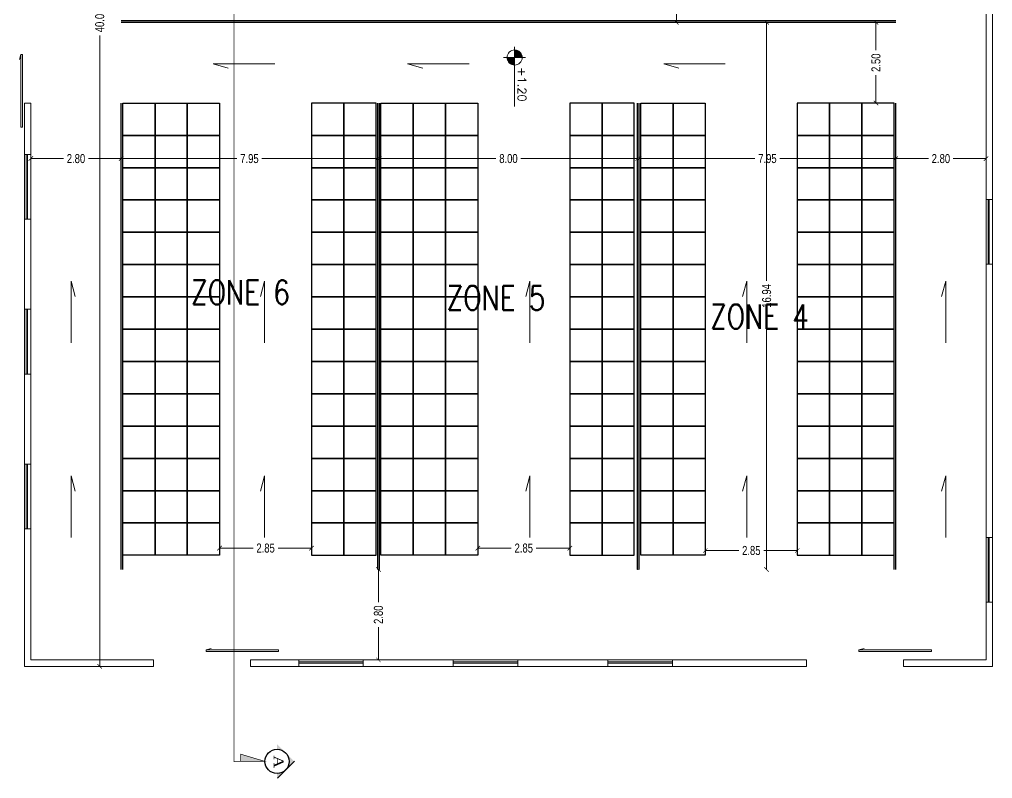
# Model space of a CAD drawing. Header units: millimetres. Extents: x -401 to 2889, y -234 to 146.
# Drawn here: x -81.45 to -51.3, y -66.48 to -42.98 of the extents above; entities that cross this region are included whole.
import ezdxf

# ---------------------------------------------------------------- set-up
doc = ezdxf.new("R2010")
doc.units = ezdxf.units.MM
doc.header["$LTSCALE"] = 3
doc.header["$MEASUREMENT"] = 0
for name, pattern in [('AXES2', [1.125, 0.75, -0.125, 0.125, -0.125]), ('CENTER', [50.8, 31.75, -6.35, 6.35, -6.35]), ('CONTINU', [0])]:
    doc.linetypes.add(name, pattern=pattern)
doc.layers.get('0').update_dxf_attribs({"color": 3, "lineweight": 9})
for name, color, linetype in [('AJEC LOGO', 4, 'Continuous'), ('ARCH_SUBTITLE TEXT', 10, 'Continuous'), ('Layer7', 8, 'Continuous')]:
    doc.layers.add(name, color=color, linetype=linetype)
for name, color, linetype, lineweight in [('DIM-IN', 1, 'Continuous', 0), ('Drw - Arch - brick (0.20)', 7, 'CONTINU', 20), ('Drw - Arch - Dimension', 1, 'CONTINU', 0), ('Drw - Arch - Window (0.05)', 4, 'CONTINU', 5), ('Drw - Dimension', 1, 'CONTINU', 0), ('Drw - Fram', 2, 'Continuous', 25), ('hatch 2', 251, 'Continuous', 0), ('LEVELS', 7, 'Continuous', 5), ('text', 7, 'Continuous', 0)]:
    doc.layers.add(name, color=color, linetype=linetype, lineweight=lineweight)
doc.styles.add('drwazah arabic', font='ARIALUNI.TTF', dxfattribs={"width": 0.75})
doc.styles.add('ROMANS', font='romans', dxfattribs={"width": 0.8})
doc.styles.add('SC 50', font='romans.shx', dxfattribs={"width": 0.9})
doc.styles.get("Standard").update_dxf_attribs({"font": 'simplex.shx', "width": 0.8})
doc.dimstyles.new('Arch A-D 1-200m', dxfattribs={"dimscale": 2, "dimtxt": 0.14, "dimasz": 0.07, "dimexe": 0, "dimexo": 0, "dimgap": 0.05, "dimtad": 0, "dimzin": 1, "dimdsep": 46, "dimtxsty": 'drwazah arabic', "dimblk": 'ARCHTICK', "dimcen": 0, "dimse1": 1, "dimse2": 1, "dimclrd": 9, "dimclre": 9, "dimclrt": 6, "dimaunit": 2, "dimazin": 0, "dimtfac": 1, "dimtmove": 0, "dimatfit": 0, "dimldrblk": 'ARCHTICK', "dimfxl": 0.18, "dimtolj": 1, "dimtzin": 0, "dimlwd": 9, "dimlwe": 9, "dimarcsym": 2})

# ---------------------------------------------------------------- blocks, each defined once
blk = doc.blocks.new('_ArchTick')
at = {"color": 0, "linetype": 'ByBlock', "const_width": 0.15}
blk.add_lwpolyline([(-0.5, -0.5), (0.5, 0.5)], dxfattribs=at)
blk = doc.blocks.new('*D227')
at = {"layer": 'Defpoints', "color": 0, "transparency": 16777216}
for p in [(-77.878, -23.012), (-78.959, -63.012), (-77.878, -63.012)]:
    blk.add_point(p, dxfattribs=at)
at = {"layer": 'Drw - Dimension', "color": 9, "linetype": 'ByBlock', "lineweight": 9, "transparency": 16777216}
for p, q in [((-78.959, -23.012), (-78.959, -42.545)), ((-78.959, -63.012), (-78.959, -43.479))]:
    blk.add_line(p, q, dxfattribs=at)
at = {"layer": 'Drw - Dimension', "color": 9, "lineweight": 9, "transparency": 16777216, "xscale": 0.14, "yscale": 0.14, "zscale": 0.14}
for p, rotation in [((-78.959, -23.012), 90), ((-78.959, -63.012), 270)]:
    blk.add_blockref('_ArchTick', p, dxfattribs=dict(at, rotation=rotation))
at = {"layer": 'Drw - Dimension', "color": 6, "transparency": 16777216, "insert": (-78.959, -43.012), "char_height": 0.28, "attachment_point": 5, "rotation": 90, "style": 'drwazah arabic'}
blk.add_mtext('\\A1;40.00', dxfattribs=at)
blk = doc.blocks.new('*D240')
at = {"layer": 'Defpoints', "color": 0, "transparency": 16777216}
for p in [(-61.092, -36.375), (-60.43, -36.375), (-60.461, -43.072)]:
    blk.add_point(p, dxfattribs=at)
at = {"layer": 'Drw - Dimension', "color": 9, "linetype": 'ByBlock', "lineweight": 9, "transparency": 16777216}
for p, q in [((-61.092, -36.375), (-61.092, -39.338)), ((-61.092, -43.072), (-61.092, -40.109))]:
    blk.add_line(p, q, dxfattribs=at)
at = {"layer": 'Drw - Dimension', "color": 9, "lineweight": 9, "transparency": 16777216, "xscale": 0.14, "yscale": 0.14, "zscale": 0.14}
for p, rotation in [((-61.092, -36.375), 90), ((-61.092, -43.072), 270)]:
    blk.add_blockref('_ArchTick', p, dxfattribs=dict(at, rotation=rotation))
at = {"layer": 'Drw - Dimension', "color": 6, "transparency": 16777216, "insert": (-61.092, -39.723), "char_height": 0.28, "attachment_point": 5, "rotation": 90, "style": 'drwazah arabic'}
blk.add_mtext('\\A1;6.70', dxfattribs=at)
blk = doc.blocks.new('*D231')
at = {"layer": 'Defpoints', "color": 0, "transparency": 16777216}
for p in [(-78.295, -44.781), (-81.095, -45.728), (-78.295, -47.291)]:
    blk.add_point(p, dxfattribs=at)
at = {"layer": 'DIM-IN', "color": 9, "linetype": 'ByBlock', "lineweight": 9, "transparency": 16777216}
for p, q in [((-81.095, -47.291), (-80.081, -47.291)), ((-78.295, -47.291), (-79.31, -47.291))]:
    blk.add_line(p, q, dxfattribs=at)
at = {"layer": 'DIM-IN', "color": 9, "lineweight": 9, "transparency": 16777216, "xscale": 0.14, "yscale": 0.14, "zscale": 0.14, "rotation": 180}
blk.add_blockref('_ArchTick', (-81.095, -47.291), dxfattribs=at)
at = {"layer": 'DIM-IN', "color": 9, "lineweight": 9, "transparency": 16777216, "xscale": 0.14, "yscale": 0.14, "zscale": 0.14}
blk.add_blockref('_ArchTick', (-78.295, -47.291), dxfattribs=at)
at = {"layer": 'DIM-IN', "color": 6, "transparency": 16777216, "insert": (-79.695, -47.291), "char_height": 0.28, "attachment_point": 5, "style": 'drwazah arabic'}
blk.add_mtext('\\A1;2.80', dxfattribs=at)
blk = doc.blocks.new('*D247')
at = {"layer": 'Defpoints', "color": 0, "transparency": 16777216}
for p in [(-70.295, -60.012), (-70.324, -62.812), (-70.295, -62.812)]:
    blk.add_point(p, dxfattribs=at)
at = {"layer": 'DIM-IN', "color": 9, "linetype": 'ByBlock', "lineweight": 9, "transparency": 16777216}
for p, q in [((-70.324, -60.012), (-70.324, -61.026)), ((-70.324, -62.812), (-70.324, -61.797))]:
    blk.add_line(p, q, dxfattribs=at)
at = {"layer": 'DIM-IN', "color": 9, "lineweight": 9, "transparency": 16777216, "xscale": 0.14, "yscale": 0.14, "zscale": 0.14}
for p, rotation in [((-70.324, -60.012), 90), ((-70.324, -62.812), 270)]:
    blk.add_blockref('_ArchTick', p, dxfattribs=dict(at, rotation=rotation))
at = {"layer": 'DIM-IN', "color": 6, "transparency": 16777216, "insert": (-70.324, -61.412), "char_height": 0.28, "attachment_point": 5, "rotation": 90, "style": 'drwazah arabic'}
blk.add_mtext('\\A1;2.80', dxfattribs=at)
blk = doc.blocks.new('*D232')
at = {"layer": 'Defpoints', "color": 0, "transparency": 16777216}
for p in [(-78.295, -45.502), (-70.345, -45.502), (-70.345, -47.291)]:
    blk.add_point(p, dxfattribs=at)
at = {"layer": 'DIM-IN', "color": 9, "linetype": 'ByBlock', "lineweight": 9, "transparency": 16777216}
for p, q in [((-78.295, -47.291), (-74.706, -47.291)), ((-70.345, -47.291), (-73.935, -47.291))]:
    blk.add_line(p, q, dxfattribs=at)
at = {"layer": 'DIM-IN', "color": 9, "lineweight": 9, "transparency": 16777216, "xscale": 0.14, "yscale": 0.14, "zscale": 0.14, "rotation": 180}
blk.add_blockref('_ArchTick', (-78.295, -47.291), dxfattribs=at)
at = {"layer": 'DIM-IN', "color": 9, "lineweight": 9, "transparency": 16777216, "xscale": 0.14, "yscale": 0.14, "zscale": 0.14}
blk.add_blockref('_ArchTick', (-70.345, -47.291), dxfattribs=at)
at = {"layer": 'DIM-IN', "color": 6, "transparency": 16777216, "insert": (-74.32, -47.291), "char_height": 0.28, "attachment_point": 5, "style": 'drwazah arabic'}
blk.add_mtext('\\A1;7.95', dxfattribs=at)
blk = doc.blocks.new('*D233')
at = {"layer": 'Defpoints', "color": 0, "transparency": 16777216}
for p in [(-70.295, -45.502), (-62.295, -45.502), (-62.295, -47.291)]:
    blk.add_point(p, dxfattribs=at)
at = {"layer": 'DIM-IN', "color": 9, "linetype": 'ByBlock', "lineweight": 9, "transparency": 16777216}
for p, q in [((-70.295, -47.291), (-66.681, -47.291)), ((-62.295, -47.291), (-65.91, -47.291))]:
    blk.add_line(p, q, dxfattribs=at)
at = {"layer": 'DIM-IN', "color": 9, "lineweight": 9, "transparency": 16777216, "xscale": 0.14, "yscale": 0.14, "zscale": 0.14, "rotation": 180}
blk.add_blockref('_ArchTick', (-70.295, -47.291), dxfattribs=at)
at = {"layer": 'DIM-IN', "color": 9, "lineweight": 9, "transparency": 16777216, "xscale": 0.14, "yscale": 0.14, "zscale": 0.14}
blk.add_blockref('_ArchTick', (-62.295, -47.291), dxfattribs=at)
at = {"layer": 'DIM-IN', "color": 6, "transparency": 16777216, "insert": (-66.295, -47.291), "char_height": 0.28, "attachment_point": 5, "style": 'drwazah arabic'}
blk.add_mtext('\\A1;8.00', dxfattribs=at)
blk = doc.blocks.new('*D234')
at = {"layer": 'Defpoints', "color": 0, "transparency": 16777216}
for p in [(-62.245, -45.502), (-54.295, -45.502), (-54.295, -47.291)]:
    blk.add_point(p, dxfattribs=at)
at = {"layer": 'DIM-IN', "color": 9, "linetype": 'ByBlock', "lineweight": 9, "transparency": 16777216}
for p, q in [((-62.245, -47.291), (-58.656, -47.291)), ((-54.295, -47.291), (-57.885, -47.291))]:
    blk.add_line(p, q, dxfattribs=at)
at = {"layer": 'DIM-IN', "color": 9, "lineweight": 9, "transparency": 16777216, "xscale": 0.14, "yscale": 0.14, "zscale": 0.14, "rotation": 180}
blk.add_blockref('_ArchTick', (-62.245, -47.291), dxfattribs=at)
at = {"layer": 'DIM-IN', "color": 9, "lineweight": 9, "transparency": 16777216, "xscale": 0.14, "yscale": 0.14, "zscale": 0.14}
blk.add_blockref('_ArchTick', (-54.295, -47.291), dxfattribs=at)
at = {"layer": 'DIM-IN', "color": 6, "transparency": 16777216, "insert": (-58.27, -47.291), "char_height": 0.28, "attachment_point": 5, "style": 'drwazah arabic'}
blk.add_mtext('\\A1;7.95', dxfattribs=at)
blk = doc.blocks.new('*D248')
at = {"layer": 'Defpoints', "color": 0, "transparency": 16777216}
for p in [(-54.345, -43.072), (-58.295, -60.012), (-54.295, -60.012)]:
    blk.add_point(p, dxfattribs=at)
at = {"layer": 'DIM-IN', "color": 9, "linetype": 'ByBlock', "lineweight": 9, "transparency": 16777216}
for p, q in [((-58.295, -43.072), (-58.295, -51.075)), ((-58.295, -60.012), (-58.295, -52.009))]:
    blk.add_line(p, q, dxfattribs=at)
at = {"layer": 'DIM-IN', "color": 9, "lineweight": 9, "transparency": 16777216, "xscale": 0.14, "yscale": 0.14, "zscale": 0.14}
for p, rotation in [((-58.295, -43.072), 90), ((-58.295, -60.012), 270)]:
    blk.add_blockref('_ArchTick', p, dxfattribs=dict(at, rotation=rotation))
at = {"layer": 'DIM-IN', "color": 6, "transparency": 16777216, "insert": (-58.295, -51.542), "char_height": 0.28, "attachment_point": 5, "rotation": 90, "style": 'drwazah arabic'}
blk.add_mtext('\\A1;16.94', dxfattribs=at)
blk = doc.blocks.new('*D235')
at = {"layer": 'Defpoints', "color": 0, "transparency": 16777216}
for p in [(-54.295, -45.502), (-51.495, -45.502), (-51.495, -47.291)]:
    blk.add_point(p, dxfattribs=at)
at = {"layer": 'DIM-IN', "color": 9, "linetype": 'ByBlock', "lineweight": 9, "transparency": 16777216}
for p, q in [((-54.295, -47.291), (-53.281, -47.291)), ((-51.495, -47.291), (-52.51, -47.291))]:
    blk.add_line(p, q, dxfattribs=at)
at = {"layer": 'DIM-IN', "color": 9, "lineweight": 9, "transparency": 16777216, "xscale": 0.14, "yscale": 0.14, "zscale": 0.14, "rotation": 180}
blk.add_blockref('_ArchTick', (-54.295, -47.291), dxfattribs=at)
at = {"layer": 'DIM-IN', "color": 9, "lineweight": 9, "transparency": 16777216, "xscale": 0.14, "yscale": 0.14, "zscale": 0.14}
blk.add_blockref('_ArchTick', (-51.495, -47.291), dxfattribs=at)
at = {"layer": 'DIM-IN', "color": 6, "transparency": 16777216, "insert": (-52.895, -47.291), "char_height": 0.28, "attachment_point": 5, "style": 'drwazah arabic'}
blk.add_mtext('\\A1;2.80', dxfattribs=at)
blk = doc.blocks.new('level-1')
at = {"layer": 'LEVELS', "linetype": 'ByBlock'}
h = blk.add_hatch(dxfattribs=at)
h.set_pattern_fill('ANSI31', color=0, scale=0.15, style=0)
h.set_pattern_definition([(45, (-26.005662, -19.227158), (-0.013258252, 0.013258252), [])])
h.paths.add_polyline_path([(0.434, 0), (0.254, 0), (0.254, -0.18, 0.414214)])
h.paths.add_polyline_path([(0.254, 0.18, 0.414214), (0.075, 0), (0.254, 0)])
at = {"layer": 'LEVELS', "color": 0, "linetype": 'ByBlock'}
for p, q in [((0.254, -0.262), (0.254, 0.262)), ((0, 0), (1.425, 0))]:
    blk.add_line(p, q, dxfattribs=at)
blk.add_circle((0.254, 0), 0.18, dxfattribs=at)
at = {"layer": 'LEVELS', "color": 0, "linetype": 'ByBlock', "style": 'ROMANS'}
blk.add_attdef('LV', (0.483, 0.075), '', height=0.2, dxfattribs=at)
blk = doc.blocks.new('*D261')
at = {"layer": 'Defpoints', "color": 0, "transparency": 16777216}
for p in [(-54.907, -43.072), (-54.345, -43.072), (-54.345, -45.572)]:
    blk.add_point(p, dxfattribs=at)
at = {"layer": 'DIM-IN', "color": 9, "linetype": 'ByBlock', "lineweight": 9, "transparency": 16777216}
for p, q in [((-54.907, -43.072), (-54.907, -43.936)), ((-54.907, -45.572), (-54.907, -44.707))]:
    blk.add_line(p, q, dxfattribs=at)
at = {"layer": 'DIM-IN', "color": 9, "lineweight": 9, "transparency": 16777216, "xscale": 0.14, "yscale": 0.14, "zscale": 0.14}
for p, rotation in [((-54.907, -43.072), 90), ((-54.907, -45.572), 270)]:
    blk.add_blockref('_ArchTick', p, dxfattribs=dict(at, rotation=rotation))
at = {"layer": 'DIM-IN', "color": 6, "transparency": 16777216, "insert": (-54.907, -44.322), "char_height": 0.28, "attachment_point": 5, "rotation": 90, "style": 'drwazah arabic'}
blk.add_mtext('\\A1;2.50', dxfattribs=at)
blk = doc.blocks.new('*D262')
at = {"layer": 'Defpoints', "color": 0, "transparency": 16777216}
for p in [(-64.395, -59.35), (-67.245, -59.572), (-64.395, -59.572)]:
    blk.add_point(p, dxfattribs=at)
at = {"layer": 'DIM-IN', "color": 9, "linetype": 'ByBlock', "lineweight": 9, "transparency": 16777216}
for p, q in [((-67.245, -59.35), (-66.206, -59.35)), ((-64.395, -59.35), (-65.435, -59.35))]:
    blk.add_line(p, q, dxfattribs=at)
at = {"layer": 'DIM-IN', "color": 9, "lineweight": 9, "transparency": 16777216, "xscale": 0.14, "yscale": 0.14, "zscale": 0.14, "rotation": 180}
blk.add_blockref('_ArchTick', (-67.245, -59.35), dxfattribs=at)
at = {"layer": 'DIM-IN', "color": 9, "lineweight": 9, "transparency": 16777216, "xscale": 0.14, "yscale": 0.14, "zscale": 0.14}
blk.add_blockref('_ArchTick', (-64.395, -59.35), dxfattribs=at)
at = {"layer": 'DIM-IN', "color": 6, "transparency": 16777216, "insert": (-65.82, -59.35), "char_height": 0.28, "attachment_point": 5, "style": 'drwazah arabic'}
blk.add_mtext('\\A1;2.85', dxfattribs=at)
blk = doc.blocks.new('*D263')
at = {"layer": 'Defpoints', "color": 0, "transparency": 16777216}
for p in [(-60.195, -59.35), (-57.345, -59.35), (-57.345, -59.425)]:
    blk.add_point(p, dxfattribs=at)
at = {"layer": 'DIM-IN', "color": 9, "linetype": 'ByBlock', "lineweight": 9, "transparency": 16777216}
for p, q in [((-60.195, -59.425), (-59.156, -59.425)), ((-57.345, -59.425), (-58.385, -59.425))]:
    blk.add_line(p, q, dxfattribs=at)
at = {"layer": 'DIM-IN', "color": 9, "lineweight": 9, "transparency": 16777216, "xscale": 0.14, "yscale": 0.14, "zscale": 0.14, "rotation": 180}
blk.add_blockref('_ArchTick', (-60.195, -59.425), dxfattribs=at)
at = {"layer": 'DIM-IN', "color": 9, "lineweight": 9, "transparency": 16777216, "xscale": 0.14, "yscale": 0.14, "zscale": 0.14}
blk.add_blockref('_ArchTick', (-57.345, -59.425), dxfattribs=at)
at = {"layer": 'DIM-IN', "color": 6, "transparency": 16777216, "insert": (-58.77, -59.425), "char_height": 0.28, "attachment_point": 5, "style": 'drwazah arabic'}
blk.add_mtext('\\A1;2.85', dxfattribs=at)
blk = doc.blocks.new('*D264')
at = {"layer": 'Defpoints', "color": 0, "transparency": 16777216}
for p in [(-75.245, -59.35), (-75.245, -59.572), (-72.395, -59.572)]:
    blk.add_point(p, dxfattribs=at)
at = {"layer": 'DIM-IN', "color": 9, "linetype": 'ByBlock', "lineweight": 9, "transparency": 16777216}
for p, q in [((-75.245, -59.35), (-74.206, -59.35)), ((-72.395, -59.35), (-73.435, -59.35))]:
    blk.add_line(p, q, dxfattribs=at)
at = {"layer": 'DIM-IN', "color": 9, "lineweight": 9, "transparency": 16777216, "xscale": 0.14, "yscale": 0.14, "zscale": 0.14, "rotation": 180}
blk.add_blockref('_ArchTick', (-75.245, -59.35), dxfattribs=at)
at = {"layer": 'DIM-IN', "color": 9, "lineweight": 9, "transparency": 16777216, "xscale": 0.14, "yscale": 0.14, "zscale": 0.14}
blk.add_blockref('_ArchTick', (-72.395, -59.35), dxfattribs=at)
at = {"layer": 'DIM-IN', "color": 6, "transparency": 16777216, "insert": (-73.82, -59.35), "char_height": 0.28, "attachment_point": 5, "style": 'drwazah arabic'}
blk.add_mtext('\\A1;2.85', dxfattribs=at)

msp = doc.modelspace()

# ---------------------------------------------------------------- hatches: boundary and pattern name
at = {"layer": 'AJEC LOGO'}
h = msp.add_hatch(color=6, dxfattribs=at)
h.paths.add_polyline_path([(-73.212, -65.676, 0.186055), (-73.464, -65.579), (-73.464, -65.425)])
h.paths.add_polyline_path([(-73.186, -65.703), (-72.934, -65.954), (-73.186, -66.206, 0.186055), (-73.089, -65.954, 0.186055)])
h.paths.add_polyline_path([(-73.464, -66.329, 0.186055), (-73.212, -66.232), (-73.464, -66.484)])
at = {"layer": 'hatch 2', "linetype": 'ByBlock'}
msp.add_hatch(color=6, dxfattribs=at).paths.add_polyline_path([(-74.596, -65.954), (-74.596, -65.728), (-73.838, -65.954)])

# ---------------------------------------------------------------- linework, layer by layer
at = {"linetype": 'AXES2'}
for p, q in [((-73.537, -44.36), (-75.446, -44.36)), ((-75.446, -44.36), (-74.976, -44.486)), ((-67.511, -44.36), (-69.42, -44.36)), ((-69.42, -44.36), (-68.95, -44.486)), ((-59.576, -44.36), (-61.485, -44.36)), ((-61.485, -44.36), (-61.015, -44.486)), ((-79.844, -52.998), (-79.844, -51.09)), ((-79.844, -51.09), (-79.718, -51.559)), ((-73.855, -51.09), (-73.981, -51.559)), ((-73.855, -52.998), (-73.855, -51.09)), ((-65.635, -51.09), (-65.761, -51.559)), ((-65.635, -52.998), (-65.635, -51.09)), ((-58.913, -51.09), (-59.039, -51.559)), ((-58.913, -52.998), (-58.913, -51.09)), ((-52.746, -51.09), (-52.872, -51.559)), ((-52.746, -52.998), (-52.746, -51.09)), ((-79.844, -59.025), (-79.844, -57.116)), ((-79.844, -57.116), (-79.718, -57.585)), ((-73.855, -57.116), (-73.981, -57.585)), ((-73.855, -59.025), (-73.855, -57.116)), ((-65.635, -57.116), (-65.761, -57.585)), ((-65.635, -59.025), (-65.635, -57.116)), ((-58.913, -57.116), (-59.039, -57.585)), ((-58.913, -59.025), (-58.913, -57.116)), ((-52.746, -57.116), (-52.872, -57.585)), ((-52.746, -59.025), (-52.746, -57.116))]:
    msp.add_line(p, q, dxfattribs=at)
at = {"color": 6, "linetype": 'CENTER', "ltscale": 0.01, "const_width": 0.02}
for points in [[(-74.801, -65.968), (-74.801, -65.338), (-74.801, -65.694), (-74.801, -14.493), (-74.163, -14.493)], [(-74.801, -65.954), (-73.838, -65.954), (-74.596, -65.728), (-74.596, -65.954)]]:
    msp.add_lwpolyline(points, dxfattribs=at)
at = {"layer": 'AJEC LOGO', "color": 6}
msp.add_line((-72.923, -65.943), (-73.452, -66.473), dxfattribs=at)
msp.add_circle((-73.464, -65.954), 0.375, dxfattribs=at)
at = {"layer": 'Drw - Arch - brick (0.20)'}
for p, q in [((-51.495, -23.212), (-51.495, -62.812)), ((-51.295, -63.012), (-51.295, -23.012)), ((-81.095, -45.572), (-81.295, -45.572)), ((-81.295, -45.572), (-81.295, -63.012)), ((-81.095, -62.812), (-81.095, -45.572)), ((-81.295, -47.163), (-81.095, -47.163)), ((-51.495, -48.557), (-51.295, -48.557)), ((-81.295, -49.167), (-81.095, -49.167)), ((-51.495, -50.561), (-51.295, -50.561)), ((-81.295, -51.957), (-81.095, -51.957)), ((-81.295, -53.961), (-81.095, -53.961)), ((-81.295, -56.747), (-81.095, -56.747)), ((-81.295, -58.751), (-81.095, -58.751)), ((-51.495, -59.019), (-51.295, -59.019)), ((-51.495, -61.022), (-51.295, -61.022)), ((-81.295, -63.012), (-77.29, -63.012)), ((-77.29, -62.812), (-81.095, -62.812)), ((-77.29, -63.012), (-77.29, -62.812)), ((-57.059, -62.812), (-74.29, -62.812)), ((-74.29, -63.012), (-74.29, -62.812)), ((-74.29, -63.012), (-57.059, -63.012)), ((-72.795, -62.812), (-72.795, -63.012)), ((-70.792, -62.812), (-70.792, -63.012)), ((-68.005, -62.812), (-68.005, -63.012)), ((-66.002, -62.812), (-66.002, -63.012)), ((-63.215, -62.812), (-63.215, -63.012)), ((-61.212, -62.812), (-61.212, -63.012)), ((-57.059, -63.012), (-57.059, -62.812)), ((-51.495, -62.812), (-54.059, -62.812)), ((-54.059, -63.012), (-54.059, -62.812)), ((-54.059, -63.012), (-51.295, -63.012))]:
    msp.add_line(p, q, dxfattribs=at)
at = {"layer": 'Drw - Arch - Dimension'}
for p in [(-70.295, -60.012), (-62.295, -60.012)]:
    msp.add_point(p, dxfattribs=at)
at = {"layer": 'Drw - Arch - Window (0.05)'}
for p, q in [((-81.403, -44.063), (-81.446, -44.225)), ((-81.295, -47.163), (-81.295, -49.167)), ((-81.235, -47.163), (-81.235, -49.167)), ((-81.195, -47.163), (-81.195, -49.167)), ((-81.095, -47.163), (-81.095, -49.167)), ((-51.495, -48.557), (-51.495, -50.561)), ((-51.435, -48.557), (-51.435, -50.561)), ((-51.395, -48.557), (-51.395, -50.561)), ((-51.295, -48.557), (-51.295, -50.561)), ((-81.295, -51.957), (-81.295, -53.961)), ((-81.235, -51.957), (-81.235, -53.961)), ((-81.195, -51.957), (-81.195, -53.961)), ((-81.095, -51.957), (-81.095, -53.961)), ((-81.295, -56.747), (-81.295, -58.751)), ((-81.235, -56.747), (-81.235, -58.751)), ((-81.195, -56.747), (-81.195, -58.751)), ((-81.095, -56.747), (-81.095, -58.751)), ((-51.495, -59.019), (-51.495, -61.022)), ((-51.435, -59.019), (-51.435, -61.022)), ((-51.395, -59.019), (-51.395, -61.022)), ((-51.295, -59.019), (-51.295, -61.022)), ((-75.665, -62.504), (-75.503, -62.46)), ((-55.433, -62.504), (-55.271, -62.46)), ((-70.792, -62.812), (-72.795, -62.812)), ((-70.792, -62.872), (-72.795, -62.872)), ((-70.792, -62.912), (-72.795, -62.912)), ((-70.792, -63.012), (-72.795, -63.012)), ((-66.002, -62.812), (-68.005, -62.812)), ((-66.002, -62.872), (-68.005, -62.872)), ((-66.002, -62.912), (-68.005, -62.912)), ((-66.002, -63.012), (-68.005, -63.012)), ((-61.212, -62.812), (-63.215, -62.812)), ((-61.212, -62.872), (-63.215, -62.872)), ((-61.212, -62.912), (-63.215, -62.912)), ((-61.212, -63.012), (-63.215, -63.012))]:
    msp.add_line(p, q, dxfattribs=at)
for points in [[(-81.403, -44.063), (-81.403, -46.313), (-81.353, -46.313), (-81.353, -44.063)], [(-75.665, -62.504), (-73.415, -62.504), (-73.415, -62.554), (-75.665, -62.554)], [(-55.433, -62.504), (-53.183, -62.504), (-53.183, -62.554), (-55.433, -62.554)]]:
    msp.add_lwpolyline(points, close=True, dxfattribs=at)
at = {"layer": 'Drw - Fram'}
for p, q in [((-54.295, -43.022), (-78.295, -43.022)), ((-54.295, -43.072), (-78.295, -43.072)), ((-78.295, -60.012), (-78.295, -45.572)), ((-78.245, -60.012), (-78.245, -45.572)), ((-70.345, -60.012), (-70.345, -45.572)), ((-70.295, -60.012), (-70.295, -45.572)), ((-62.295, -60.012), (-62.295, -45.572)), ((-62.245, -60.012), (-62.245, -45.572)), ((-54.345, -60.012), (-54.345, -45.572)), ((-54.295, -60.012), (-54.295, -45.572))]:
    msp.add_line(p, q, dxfattribs=at)
at = {"layer": 'Layer7'}
for points in [[(-78.245, -45.572), (-77.245, -45.572), (-77.245, -46.572), (-78.245, -46.572)], [(-77.245, -45.572), (-76.245, -45.572), (-76.245, -46.572), (-77.245, -46.572)], [(-76.245, -45.572), (-75.245, -45.572), (-75.245, -46.572), (-76.245, -46.572)], [(-71.395, -45.572), (-72.395, -45.572), (-72.395, -46.572), (-71.395, -46.572)], [(-70.395, -45.572), (-71.395, -45.572), (-71.395, -46.572), (-70.395, -46.572)], [(-70.245, -45.572), (-69.245, -45.572), (-69.245, -46.572), (-70.245, -46.572)], [(-69.245, -45.572), (-68.245, -45.572), (-68.245, -46.572), (-69.245, -46.572)], [(-68.245, -45.572), (-67.245, -45.572), (-67.245, -46.572), (-68.245, -46.572)], [(-63.395, -45.572), (-64.395, -45.572), (-64.395, -46.572), (-63.395, -46.572)], [(-62.395, -45.572), (-63.395, -45.572), (-63.395, -46.572), (-62.395, -46.572)], [(-62.195, -45.572), (-61.195, -45.572), (-61.195, -46.572), (-62.195, -46.572)], [(-61.195, -45.572), (-60.195, -45.572), (-60.195, -46.572), (-61.195, -46.572)], [(-56.345, -45.572), (-57.345, -45.572), (-57.345, -46.572), (-56.345, -46.572)], [(-55.345, -45.572), (-56.345, -45.572), (-56.345, -46.572), (-55.345, -46.572)], [(-54.345, -45.572), (-55.345, -45.572), (-55.345, -46.572), (-54.345, -46.572)], [(-78.245, -46.572), (-77.245, -46.572), (-77.245, -47.572), (-78.245, -47.572)], [(-77.245, -46.572), (-76.245, -46.572), (-76.245, -47.572), (-77.245, -47.572)], [(-76.245, -46.572), (-75.245, -46.572), (-75.245, -47.572), (-76.245, -47.572)], [(-71.395, -46.572), (-72.395, -46.572), (-72.395, -47.572), (-71.395, -47.572)], [(-70.395, -46.572), (-71.395, -46.572), (-71.395, -47.572), (-70.395, -47.572)], [(-70.245, -46.572), (-69.245, -46.572), (-69.245, -47.572), (-70.245, -47.572)], [(-69.245, -46.572), (-68.245, -46.572), (-68.245, -47.572), (-69.245, -47.572)], [(-68.245, -46.572), (-67.245, -46.572), (-67.245, -47.572), (-68.245, -47.572)], [(-63.395, -46.572), (-64.395, -46.572), (-64.395, -47.572), (-63.395, -47.572)], [(-62.395, -46.572), (-63.395, -46.572), (-63.395, -47.572), (-62.395, -47.572)], [(-62.195, -46.572), (-61.195, -46.572), (-61.195, -47.572), (-62.195, -47.572)], [(-61.195, -46.572), (-60.195, -46.572), (-60.195, -47.572), (-61.195, -47.572)], [(-56.345, -46.572), (-57.345, -46.572), (-57.345, -47.572), (-56.345, -47.572)], [(-55.345, -46.572), (-56.345, -46.572), (-56.345, -47.572), (-55.345, -47.572)], [(-54.345, -46.572), (-55.345, -46.572), (-55.345, -47.572), (-54.345, -47.572)], [(-78.245, -47.572), (-77.245, -47.572), (-77.245, -48.572), (-78.245, -48.572)], [(-77.245, -47.572), (-76.245, -47.572), (-76.245, -48.572), (-77.245, -48.572)], [(-76.245, -47.572), (-75.245, -47.572), (-75.245, -48.572), (-76.245, -48.572)], [(-71.395, -47.572), (-72.395, -47.572), (-72.395, -48.572), (-71.395, -48.572)], [(-70.395, -47.572), (-71.395, -47.572), (-71.395, -48.572), (-70.395, -48.572)], [(-70.245, -47.572), (-69.245, -47.572), (-69.245, -48.572), (-70.245, -48.572)], [(-69.245, -47.572), (-68.245, -47.572), (-68.245, -48.572), (-69.245, -48.572)], [(-68.245, -47.572), (-67.245, -47.572), (-67.245, -48.572), (-68.245, -48.572)], [(-63.395, -47.572), (-64.395, -47.572), (-64.395, -48.572), (-63.395, -48.572)], [(-62.395, -47.572), (-63.395, -47.572), (-63.395, -48.572), (-62.395, -48.572)], [(-62.195, -47.572), (-61.195, -47.572), (-61.195, -48.572), (-62.195, -48.572)], [(-61.195, -47.572), (-60.195, -47.572), (-60.195, -48.572), (-61.195, -48.572)], [(-56.345, -47.572), (-57.345, -47.572), (-57.345, -48.572), (-56.345, -48.572)], [(-55.345, -47.572), (-56.345, -47.572), (-56.345, -48.572), (-55.345, -48.572)], [(-54.345, -47.572), (-55.345, -47.572), (-55.345, -48.572), (-54.345, -48.572)], [(-78.245, -48.572), (-77.245, -48.572), (-77.245, -49.572), (-78.245, -49.572)], [(-77.245, -48.572), (-76.245, -48.572), (-76.245, -49.572), (-77.245, -49.572)], [(-76.245, -48.572), (-75.245, -48.572), (-75.245, -49.572), (-76.245, -49.572)], [(-71.395, -48.572), (-72.395, -48.572), (-72.395, -49.572), (-71.395, -49.572)], [(-70.395, -48.572), (-71.395, -48.572), (-71.395, -49.572), (-70.395, -49.572)], [(-70.245, -48.572), (-69.245, -48.572), (-69.245, -49.572), (-70.245, -49.572)], [(-69.245, -48.572), (-68.245, -48.572), (-68.245, -49.572), (-69.245, -49.572)], [(-68.245, -48.572), (-67.245, -48.572), (-67.245, -49.572), (-68.245, -49.572)], [(-63.395, -48.572), (-64.395, -48.572), (-64.395, -49.572), (-63.395, -49.572)], [(-62.395, -48.572), (-63.395, -48.572), (-63.395, -49.572), (-62.395, -49.572)], [(-62.195, -48.572), (-61.195, -48.572), (-61.195, -49.572), (-62.195, -49.572)], [(-61.195, -48.572), (-60.195, -48.572), (-60.195, -49.572), (-61.195, -49.572)], [(-56.345, -48.572), (-57.345, -48.572), (-57.345, -49.572), (-56.345, -49.572)], [(-55.345, -48.572), (-56.345, -48.572), (-56.345, -49.572), (-55.345, -49.572)], [(-54.345, -48.572), (-55.345, -48.572), (-55.345, -49.572), (-54.345, -49.572)], [(-78.245, -49.572), (-77.245, -49.572), (-77.245, -50.572), (-78.245, -50.572)], [(-77.245, -49.572), (-76.245, -49.572), (-76.245, -50.572), (-77.245, -50.572)], [(-76.245, -49.572), (-75.245, -49.572), (-75.245, -50.572), (-76.245, -50.572)], [(-71.395, -49.572), (-72.395, -49.572), (-72.395, -50.572), (-71.395, -50.572)], [(-70.395, -49.572), (-71.395, -49.572), (-71.395, -50.572), (-70.395, -50.572)], [(-70.245, -49.572), (-69.245, -49.572), (-69.245, -50.572), (-70.245, -50.572)], [(-69.245, -49.572), (-68.245, -49.572), (-68.245, -50.572), (-69.245, -50.572)], [(-68.245, -49.572), (-67.245, -49.572), (-67.245, -50.572), (-68.245, -50.572)], [(-63.395, -49.572), (-64.395, -49.572), (-64.395, -50.572), (-63.395, -50.572)], [(-62.395, -49.572), (-63.395, -49.572), (-63.395, -50.572), (-62.395, -50.572)], [(-62.195, -49.572), (-61.195, -49.572), (-61.195, -50.572), (-62.195, -50.572)], [(-61.195, -49.572), (-60.195, -49.572), (-60.195, -50.572), (-61.195, -50.572)], [(-56.345, -49.572), (-57.345, -49.572), (-57.345, -50.572), (-56.345, -50.572)], [(-55.345, -49.572), (-56.345, -49.572), (-56.345, -50.572), (-55.345, -50.572)], [(-54.345, -49.572), (-55.345, -49.572), (-55.345, -50.572), (-54.345, -50.572)], [(-78.245, -50.572), (-77.245, -50.572), (-77.245, -51.572), (-78.245, -51.572)], [(-77.245, -50.572), (-76.245, -50.572), (-76.245, -51.572), (-77.245, -51.572)], [(-76.245, -50.572), (-75.245, -50.572), (-75.245, -51.572), (-76.245, -51.572)], [(-71.395, -50.572), (-72.395, -50.572), (-72.395, -51.572), (-71.395, -51.572)], [(-70.395, -50.572), (-71.395, -50.572), (-71.395, -51.572), (-70.395, -51.572)], [(-70.245, -50.572), (-69.245, -50.572), (-69.245, -51.572), (-70.245, -51.572)], [(-69.245, -50.572), (-68.245, -50.572), (-68.245, -51.572), (-69.245, -51.572)], [(-68.245, -50.572), (-67.245, -50.572), (-67.245, -51.572), (-68.245, -51.572)], [(-63.395, -50.572), (-64.395, -50.572), (-64.395, -51.572), (-63.395, -51.572)], [(-62.395, -50.572), (-63.395, -50.572), (-63.395, -51.572), (-62.395, -51.572)], [(-62.195, -50.572), (-61.195, -50.572), (-61.195, -51.572), (-62.195, -51.572)], [(-61.195, -50.572), (-60.195, -50.572), (-60.195, -51.572), (-61.195, -51.572)], [(-56.345, -50.572), (-57.345, -50.572), (-57.345, -51.572), (-56.345, -51.572)], [(-55.345, -50.572), (-56.345, -50.572), (-56.345, -51.572), (-55.345, -51.572)], [(-54.345, -50.572), (-55.345, -50.572), (-55.345, -51.572), (-54.345, -51.572)], [(-78.245, -51.572), (-77.245, -51.572), (-77.245, -52.572), (-78.245, -52.572)], [(-77.245, -51.572), (-76.245, -51.572), (-76.245, -52.572), (-77.245, -52.572)], [(-76.245, -51.572), (-75.245, -51.572), (-75.245, -52.572), (-76.245, -52.572)], [(-71.395, -51.572), (-72.395, -51.572), (-72.395, -52.572), (-71.395, -52.572)], [(-70.395, -51.572), (-71.395, -51.572), (-71.395, -52.572), (-70.395, -52.572)], [(-70.245, -51.572), (-69.245, -51.572), (-69.245, -52.572), (-70.245, -52.572)], [(-69.245, -51.572), (-68.245, -51.572), (-68.245, -52.572), (-69.245, -52.572)], [(-68.245, -51.572), (-67.245, -51.572), (-67.245, -52.572), (-68.245, -52.572)], [(-63.395, -51.572), (-64.395, -51.572), (-64.395, -52.572), (-63.395, -52.572)], [(-62.395, -51.572), (-63.395, -51.572), (-63.395, -52.572), (-62.395, -52.572)], [(-62.195, -51.572), (-61.195, -51.572), (-61.195, -52.572), (-62.195, -52.572)], [(-61.195, -51.572), (-60.195, -51.572), (-60.195, -52.572), (-61.195, -52.572)], [(-56.345, -51.572), (-57.345, -51.572), (-57.345, -52.572), (-56.345, -52.572)], [(-55.345, -51.572), (-56.345, -51.572), (-56.345, -52.572), (-55.345, -52.572)], [(-54.345, -51.572), (-55.345, -51.572), (-55.345, -52.572), (-54.345, -52.572)], [(-78.245, -52.572), (-77.245, -52.572), (-77.245, -53.572), (-78.245, -53.572)], [(-77.245, -52.572), (-76.245, -52.572), (-76.245, -53.572), (-77.245, -53.572)], [(-76.245, -52.572), (-75.245, -52.572), (-75.245, -53.572), (-76.245, -53.572)], [(-71.395, -52.572), (-72.395, -52.572), (-72.395, -53.572), (-71.395, -53.572)], [(-70.395, -52.572), (-71.395, -52.572), (-71.395, -53.572), (-70.395, -53.572)], [(-70.245, -52.572), (-69.245, -52.572), (-69.245, -53.572), (-70.245, -53.572)], [(-69.245, -52.572), (-68.245, -52.572), (-68.245, -53.572), (-69.245, -53.572)], [(-68.245, -52.572), (-67.245, -52.572), (-67.245, -53.572), (-68.245, -53.572)], [(-63.395, -52.572), (-64.395, -52.572), (-64.395, -53.572), (-63.395, -53.572)], [(-62.395, -52.572), (-63.395, -52.572), (-63.395, -53.572), (-62.395, -53.572)], [(-62.195, -52.572), (-61.195, -52.572), (-61.195, -53.572), (-62.195, -53.572)], [(-61.195, -52.572), (-60.195, -52.572), (-60.195, -53.572), (-61.195, -53.572)], [(-56.345, -52.572), (-57.345, -52.572), (-57.345, -53.572), (-56.345, -53.572)], [(-55.345, -52.572), (-56.345, -52.572), (-56.345, -53.572), (-55.345, -53.572)], [(-54.345, -52.572), (-55.345, -52.572), (-55.345, -53.572), (-54.345, -53.572)], [(-78.245, -53.572), (-77.245, -53.572), (-77.245, -54.572), (-78.245, -54.572)], [(-77.245, -53.572), (-76.245, -53.572), (-76.245, -54.572), (-77.245, -54.572)], [(-76.245, -53.572), (-75.245, -53.572), (-75.245, -54.572), (-76.245, -54.572)], [(-71.395, -53.572), (-72.395, -53.572), (-72.395, -54.572), (-71.395, -54.572)], [(-70.395, -53.572), (-71.395, -53.572), (-71.395, -54.572), (-70.395, -54.572)], [(-70.245, -53.572), (-69.245, -53.572), (-69.245, -54.572), (-70.245, -54.572)], [(-69.245, -53.572), (-68.245, -53.572), (-68.245, -54.572), (-69.245, -54.572)], [(-68.245, -53.572), (-67.245, -53.572), (-67.245, -54.572), (-68.245, -54.572)], [(-63.395, -53.572), (-64.395, -53.572), (-64.395, -54.572), (-63.395, -54.572)], [(-62.395, -53.572), (-63.395, -53.572), (-63.395, -54.572), (-62.395, -54.572)], [(-62.195, -53.572), (-61.195, -53.572), (-61.195, -54.572), (-62.195, -54.572)], [(-61.195, -53.572), (-60.195, -53.572), (-60.195, -54.572), (-61.195, -54.572)], [(-56.345, -53.572), (-57.345, -53.572), (-57.345, -54.572), (-56.345, -54.572)], [(-55.345, -53.572), (-56.345, -53.572), (-56.345, -54.572), (-55.345, -54.572)], [(-54.345, -53.572), (-55.345, -53.572), (-55.345, -54.572), (-54.345, -54.572)], [(-78.245, -54.572), (-77.245, -54.572), (-77.245, -55.572), (-78.245, -55.572)], [(-77.245, -54.572), (-76.245, -54.572), (-76.245, -55.572), (-77.245, -55.572)], [(-76.245, -54.572), (-75.245, -54.572), (-75.245, -55.572), (-76.245, -55.572)], [(-71.395, -54.572), (-72.395, -54.572), (-72.395, -55.572), (-71.395, -55.572)], [(-70.395, -54.572), (-71.395, -54.572), (-71.395, -55.572), (-70.395, -55.572)], [(-70.245, -54.572), (-69.245, -54.572), (-69.245, -55.572), (-70.245, -55.572)], [(-69.245, -54.572), (-68.245, -54.572), (-68.245, -55.572), (-69.245, -55.572)], [(-68.245, -54.572), (-67.245, -54.572), (-67.245, -55.572), (-68.245, -55.572)], [(-63.395, -54.572), (-64.395, -54.572), (-64.395, -55.572), (-63.395, -55.572)], [(-62.395, -54.572), (-63.395, -54.572), (-63.395, -55.572), (-62.395, -55.572)], [(-62.195, -54.572), (-61.195, -54.572), (-61.195, -55.572), (-62.195, -55.572)], [(-61.195, -54.572), (-60.195, -54.572), (-60.195, -55.572), (-61.195, -55.572)], [(-56.345, -54.572), (-57.345, -54.572), (-57.345, -55.572), (-56.345, -55.572)], [(-55.345, -54.572), (-56.345, -54.572), (-56.345, -55.572), (-55.345, -55.572)], [(-54.345, -54.572), (-55.345, -54.572), (-55.345, -55.572), (-54.345, -55.572)], [(-78.245, -55.572), (-77.245, -55.572), (-77.245, -56.572), (-78.245, -56.572)], [(-77.245, -55.572), (-76.245, -55.572), (-76.245, -56.572), (-77.245, -56.572)], [(-76.245, -55.572), (-75.245, -55.572), (-75.245, -56.572), (-76.245, -56.572)], [(-71.395, -55.572), (-72.395, -55.572), (-72.395, -56.572), (-71.395, -56.572)], [(-70.395, -55.572), (-71.395, -55.572), (-71.395, -56.572), (-70.395, -56.572)], [(-70.245, -55.572), (-69.245, -55.572), (-69.245, -56.572), (-70.245, -56.572)], [(-69.245, -55.572), (-68.245, -55.572), (-68.245, -56.572), (-69.245, -56.572)], [(-68.245, -55.572), (-67.245, -55.572), (-67.245, -56.572), (-68.245, -56.572)], [(-63.395, -55.572), (-64.395, -55.572), (-64.395, -56.572), (-63.395, -56.572)], [(-62.395, -55.572), (-63.395, -55.572), (-63.395, -56.572), (-62.395, -56.572)], [(-62.195, -55.572), (-61.195, -55.572), (-61.195, -56.572), (-62.195, -56.572)], [(-61.195, -55.572), (-60.195, -55.572), (-60.195, -56.572), (-61.195, -56.572)], [(-56.345, -55.572), (-57.345, -55.572), (-57.345, -56.572), (-56.345, -56.572)], [(-55.345, -55.572), (-56.345, -55.572), (-56.345, -56.572), (-55.345, -56.572)], [(-54.345, -55.572), (-55.345, -55.572), (-55.345, -56.572), (-54.345, -56.572)], [(-78.245, -56.572), (-77.245, -56.572), (-77.245, -57.572), (-78.245, -57.572)], [(-77.245, -56.572), (-76.245, -56.572), (-76.245, -57.572), (-77.245, -57.572)], [(-76.245, -56.572), (-75.245, -56.572), (-75.245, -57.572), (-76.245, -57.572)], [(-71.395, -56.572), (-72.395, -56.572), (-72.395, -57.572), (-71.395, -57.572)], [(-70.395, -56.572), (-71.395, -56.572), (-71.395, -57.572), (-70.395, -57.572)], [(-70.245, -56.572), (-69.245, -56.572), (-69.245, -57.572), (-70.245, -57.572)], [(-69.245, -56.572), (-68.245, -56.572), (-68.245, -57.572), (-69.245, -57.572)], [(-68.245, -56.572), (-67.245, -56.572), (-67.245, -57.572), (-68.245, -57.572)], [(-63.395, -56.572), (-64.395, -56.572), (-64.395, -57.572), (-63.395, -57.572)], [(-62.395, -56.572), (-63.395, -56.572), (-63.395, -57.572), (-62.395, -57.572)], [(-62.195, -56.572), (-61.195, -56.572), (-61.195, -57.572), (-62.195, -57.572)], [(-61.195, -56.572), (-60.195, -56.572), (-60.195, -57.572), (-61.195, -57.572)], [(-56.345, -56.572), (-57.345, -56.572), (-57.345, -57.572), (-56.345, -57.572)], [(-55.345, -56.572), (-56.345, -56.572), (-56.345, -57.572), (-55.345, -57.572)], [(-54.345, -56.572), (-55.345, -56.572), (-55.345, -57.572), (-54.345, -57.572)], [(-78.245, -57.572), (-77.245, -57.572), (-77.245, -58.572), (-78.245, -58.572)], [(-77.245, -57.572), (-76.245, -57.572), (-76.245, -58.572), (-77.245, -58.572)], [(-76.245, -57.572), (-75.245, -57.572), (-75.245, -58.572), (-76.245, -58.572)], [(-71.395, -57.572), (-72.395, -57.572), (-72.395, -58.572), (-71.395, -58.572)], [(-70.395, -57.572), (-71.395, -57.572), (-71.395, -58.572), (-70.395, -58.572)], [(-70.245, -57.572), (-69.245, -57.572), (-69.245, -58.572), (-70.245, -58.572)], [(-69.245, -57.572), (-68.245, -57.572), (-68.245, -58.572), (-69.245, -58.572)], [(-68.245, -57.572), (-67.245, -57.572), (-67.245, -58.572), (-68.245, -58.572)], [(-63.395, -57.572), (-64.395, -57.572), (-64.395, -58.572), (-63.395, -58.572)], [(-62.395, -57.572), (-63.395, -57.572), (-63.395, -58.572), (-62.395, -58.572)], [(-62.195, -57.572), (-61.195, -57.572), (-61.195, -58.572), (-62.195, -58.572)], [(-61.195, -57.572), (-60.195, -57.572), (-60.195, -58.572), (-61.195, -58.572)], [(-56.345, -57.572), (-57.345, -57.572), (-57.345, -58.572), (-56.345, -58.572)], [(-55.345, -57.572), (-56.345, -57.572), (-56.345, -58.572), (-55.345, -58.572)], [(-54.345, -57.572), (-55.345, -57.572), (-55.345, -58.572), (-54.345, -58.572)], [(-78.245, -58.572), (-77.245, -58.572), (-77.245, -59.572), (-78.245, -59.572)], [(-77.245, -58.572), (-76.245, -58.572), (-76.245, -59.572), (-77.245, -59.572)], [(-76.245, -58.572), (-75.245, -58.572), (-75.245, -59.572), (-76.245, -59.572)], [(-71.395, -58.572), (-72.395, -58.572), (-72.395, -59.572), (-71.395, -59.572)], [(-70.395, -58.572), (-71.395, -58.572), (-71.395, -59.572), (-70.395, -59.572)], [(-70.245, -58.572), (-69.245, -58.572), (-69.245, -59.572), (-70.245, -59.572)], [(-69.245, -58.572), (-68.245, -58.572), (-68.245, -59.572), (-69.245, -59.572)], [(-68.245, -58.572), (-67.245, -58.572), (-67.245, -59.572), (-68.245, -59.572)], [(-63.395, -58.572), (-64.395, -58.572), (-64.395, -59.572), (-63.395, -59.572)], [(-62.395, -58.572), (-63.395, -58.572), (-63.395, -59.572), (-62.395, -59.572)], [(-62.195, -58.572), (-61.195, -58.572), (-61.195, -59.572), (-62.195, -59.572)], [(-61.195, -58.572), (-60.195, -58.572), (-60.195, -59.572), (-61.195, -59.572)], [(-56.345, -58.572), (-57.345, -58.572), (-57.345, -59.572), (-56.345, -59.572)], [(-55.345, -58.572), (-56.345, -58.572), (-56.345, -59.572), (-55.345, -59.572)], [(-54.345, -58.572), (-55.345, -58.572), (-55.345, -59.572), (-54.345, -59.572)]]:
    msp.add_lwpolyline(points, close=True, dxfattribs=at)

# ---------------------------------------------------------------- block references
at = {"layer": 'LEVELS', "color": 3}
ref = msp.add_blockref('level-1', (-66.103, -43.83), dxfattribs=dict(at, xscale=1.3, yscale=1.3, zscale=1.3, rotation=270))
ref.add_attrib('LV', '+1.20', (-66.005, -44.458), dxfattribs={"layer": '0', "color": 0, "linetype": 'ByBlock', "height": 0.26, "rotation": 270, "style": 'ROMANS'})

# ---------------------------------------------------------------- texts
at = {"layer": 'ARCH_SUBTITLE TEXT', "color": 4, "linetype": 'Continuous', "insert": (-73.415, -65.766), "char_height": 0.29993, "width": 22.92787, "attachment_point": 4, "rotation": 270, "style": 'SC 50'}
msp.add_mtext('{\\fRomantic|b0|i0|c2|p2;\\W1.2;A}', dxfattribs=at)
at = {"layer": 'text', "char_height": 0.75, "attachment_point": 1}
for s, insert in [('ZONE 6', (-76.127, -51.057)), ('ZONE 5', (-68.21, -51.23)), ('ZONE 4', (-60.044, -51.806))]:
    msp.add_mtext_dynamic_manual_height_columns(s, width=23.1916, gutter_width=12.5, heights=[0], dxfattribs=dict(at, insert=insert))

# ---------------------------------------------------------------- dimensions: what is measured, and where the dimension line sits
at = {"layer": 'DIM-IN'}
for base, p1, p2, picture, middle in [((-58.295, -60.012), (-54.345, -43.072), (-54.295, -60.012), '*D248', (-58.295, -51.542)), ((-54.907, -43.072), (-54.345, -45.572), (-54.345, -43.072), '*D261', (-54.907, -44.322)), ((-70.324, -62.812), (-70.295, -60.012), (-70.295, -62.812), '*D247', (-70.324, -61.412))]:
    dim = msp.add_linear_dim(base=base, p1=p1, p2=p2, angle=90, dimstyle='Arch A-D 1-200m', dxfattribs=at)
    dim.commit()
    dim.dimension.update_dxf_attribs({"geometry": picture, "text_midpoint": middle})
for base, p1, p2, picture, middle in [((-78.295, -47.291), (-81.095, -45.728), (-78.295, -44.781), '*D231', (-79.695, -47.291)), ((-70.345, -47.291), (-78.295, -45.502), (-70.345, -45.502), '*D232', (-74.32, -47.291)), ((-62.295, -47.291), (-70.295, -45.502), (-62.295, -45.502), '*D233', (-66.295, -47.291)), ((-54.295, -47.291), (-62.245, -45.502), (-54.295, -45.502), '*D234', (-58.27, -47.291)), ((-51.495, -47.291), (-54.295, -45.502), (-51.495, -45.502), '*D235', (-52.895, -47.291)), ((-75.245, -59.35), (-72.395, -59.572), (-75.245, -59.572), '*D264', (-73.82, -59.35)), ((-64.395, -59.35), (-67.245, -59.572), (-64.395, -59.572), '*D262', (-65.82, -59.35)), ((-57.345, -59.425), (-60.195, -59.35), (-57.345, -59.35), '*D263', (-58.77, -59.425))]:
    dim = msp.add_linear_dim(base=base, p1=p1, p2=p2, dimstyle='Arch A-D 1-200m', dxfattribs=at)
    dim.commit()
    dim.dimension.update_dxf_attribs({"geometry": picture, "text_midpoint": middle})
at = {"layer": 'Drw - Dimension'}
for base, p1, p2, picture, middle in [((-78.959, -63.012), (-77.878, -23.012), (-77.878, -63.012), '*D227', (-78.959, -43.012)), ((-61.092, -36.375), (-60.461, -43.072), (-60.43, -36.375), '*D240', (-61.092, -39.723))]:
    dim = msp.add_linear_dim(base=base, p1=p1, p2=p2, angle=90, dimstyle='Arch A-D 1-200m', dxfattribs=at)
    dim.commit()
    dim.dimension.update_dxf_attribs({"geometry": picture, "text_midpoint": middle})

doc.saveas('drawing.dxf')
